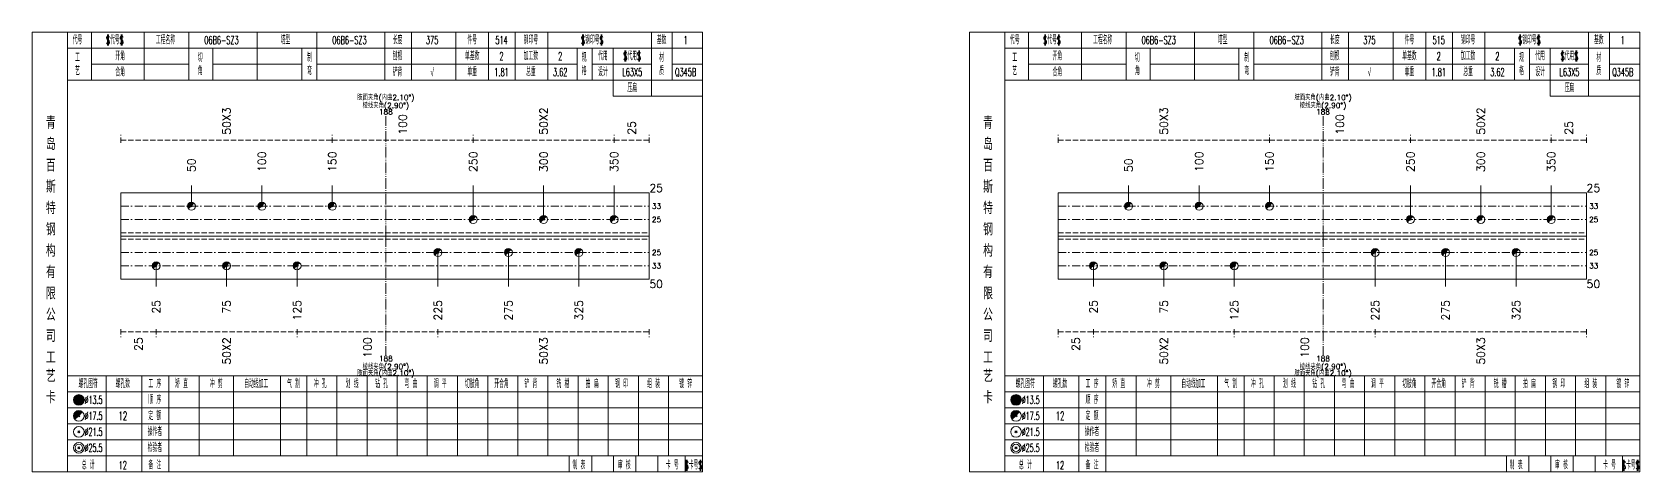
# Model space of a CAD drawing. Extents: x -533 to 8774, y 0 to 7979.
# Drawn here: x 703 to 1306, y 4289 to 4454 of the extents above; entities that cross this region are included whole.
import ezdxf
from ezdxf.enums import TextEntityAlignment as Align

# ---------------------------------------------------------------- set-up
doc = ezdxf.new("R2010")
doc.units = 0
doc.header["$MEASUREMENT"] = 0
for name, pattern in [('一点画线', [5.2, 3, -1, 0.2, -1]), ('制弯线', [5.9, 4, -0.5, 0.2, -0.5, 0.2, -0.5]), ('虚线', [2.75, 2, -0.75])]:
    doc.linetypes.add(name, pattern=pattern)
doc.layers.get('0').update_dxf_attribs({"linetype": 'CONTINUOUS', "lineweight": 25})
for name, color, linetype, lineweight in [('1', 7, 'CONTINUOUS', 25), ('4', 7, 'CONTINUOUS', 25), ('5', 7, 'CONTINUOUS', 25)]:
    doc.layers.add(name, color=color, linetype=linetype, lineweight=lineweight)
doc.styles.get("Standard").update_dxf_attribs({"font": 'simplex.shx', "width": 0.7, "height": 3, "bigfont": 'gbhzfs.shx'})

# ---------------------------------------------------------------- blocks, each defined once
blk = doc.blocks.new('孔17.5')
at = {"layer": '5', "color": 7, "linetype": 'Continuous', "lineweight": 0}
for p, q in [((-0.2, -0.2), (0.2, 0.2)), ((-0.2, 0.2), (0.2, -0.2))]:
    blk.add_line(p, q, dxfattribs=at)
at = {"layer": '5', "color": 7, "linetype": 'Continuous', "lineweight": 13}
blk.add_circle((0, 0), 1, dxfattribs=at)
for radius in [0.9, 0.8, 0.7, 0.6, 0.5, 0.4, 0.3, 0.2, 0.1]:
    blk.add_arc((0, 0), radius, 45, 225, dxfattribs=at)

msp = doc.modelspace()

# ---------------------------------------------------------------- linework, layer by layer
at = {"color": 190, "linetype": '制弯线', "lineweight": 13}
for p, q in [((835.41, 4377.85), (835.41, 4422.85)), ((1186.81, 4377.85), (1186.81, 4422.85)), ((835.41, 4377.85), (835.41, 4332.85)), ((1186.81, 4377.85), (1186.81, 4332.85))]:
    msp.add_line(p, q, dxfattribs=at)
at = {"color": 8, "linetype": '虚线', "lineweight": 9}
for p, q in [((736.1, 4412.85), (736.1, 4415.85)), ((736.1, 4413.85), (815.34, 4413.85)), ((815.34, 4412.85), (815.34, 4415.85)), ((815.34, 4412.85), (815.34, 4415.85)), ((815.34, 4413.85), (868.17, 4413.85)), ((868.17, 4412.85), (868.17, 4415.85)), ((868.17, 4412.85), (868.17, 4415.85)), ((868.17, 4413.85), (920.99, 4413.85)), ((920.99, 4412.85), (920.99, 4415.85)), ((920.99, 4412.85), (920.99, 4415.85)), ((920.99, 4413.85), (934.2, 4413.85)), ((934.2, 4412.85), (934.2, 4415.85)), ((1087.5, 4412.85), (1087.5, 4415.85)), ((1087.5, 4413.85), (1166.74, 4413.85)), ((1166.74, 4412.85), (1166.74, 4415.85)), ((1166.74, 4412.85), (1166.74, 4415.85)), ((1166.74, 4413.85), (1219.57, 4413.85)), ((1219.57, 4412.85), (1219.57, 4415.85)), ((1219.57, 4412.85), (1219.57, 4415.85)), ((1219.57, 4413.85), (1272.39, 4413.85)), ((1272.39, 4412.85), (1272.39, 4415.85)), ((1272.39, 4412.85), (1272.39, 4415.85)), ((1272.39, 4413.85), (1285.6, 4413.85)), ((1285.6, 4412.85), (1285.6, 4415.85)), ((736.1, 4342.85), (736.1, 4339.85)), ((736.1, 4341.85), (749.31, 4341.85)), ((749.31, 4342.85), (749.31, 4339.85)), ((749.31, 4342.85), (749.31, 4339.85)), ((749.31, 4341.85), (802.13, 4341.85)), ((802.13, 4342.85), (802.13, 4339.85)), ((802.13, 4342.85), (802.13, 4339.85)), ((802.13, 4341.85), (854.96, 4341.85)), ((854.96, 4342.85), (854.96, 4339.85)), ((854.96, 4342.85), (854.96, 4339.85)), ((854.96, 4341.85), (934.2, 4341.85)), ((934.2, 4342.85), (934.2, 4339.85)), ((1087.5, 4342.85), (1087.5, 4339.85)), ((1087.5, 4341.85), (1100.71, 4341.85)), ((1100.71, 4342.85), (1100.71, 4339.85)), ((1100.71, 4342.85), (1100.71, 4339.85)), ((1100.71, 4341.85), (1153.53, 4341.85)), ((1153.53, 4342.85), (1153.53, 4339.85)), ((1153.53, 4342.85), (1153.53, 4339.85)), ((1153.53, 4341.85), (1206.36, 4341.85)), ((1206.36, 4342.85), (1206.36, 4339.85)), ((1206.36, 4342.85), (1206.36, 4339.85)), ((1206.36, 4341.85), (1285.6, 4341.85)), ((1285.6, 4342.85), (1285.6, 4339.85))]:
    msp.add_line(p, q, dxfattribs=at)
at = {"color": 7, "linetype": 'Continuous', "lineweight": 13}
for p, q in [((762.51, 4389.04), (762.51, 4396.85)), ((788.93, 4389.04), (788.93, 4396.85)), ((815.34, 4389.04), (815.34, 4396.85)), ((868.17, 4384.04), (868.17, 4396.85)), ((894.58, 4384.04), (894.58, 4396.85)), ((920.99, 4384.04), (920.99, 4396.85)), ((1113.91, 4389.04), (1113.91, 4396.85)), ((1140.33, 4389.04), (1140.33, 4396.85)), ((1166.74, 4389.04), (1166.74, 4396.85)), ((1219.57, 4384.04), (1219.57, 4396.85)), ((1245.98, 4384.04), (1245.98, 4396.85)), ((1272.39, 4384.04), (1272.39, 4396.85)), ((854.96, 4371.66), (854.96, 4358.85)), ((881.37, 4371.66), (881.37, 4358.85)), ((907.79, 4371.66), (907.79, 4358.85)), ((1206.36, 4371.66), (1206.36, 4358.85)), ((1232.77, 4371.66), (1232.77, 4358.85)), ((1259.19, 4371.66), (1259.19, 4358.85)), ((749.31, 4366.66), (749.31, 4358.85)), ((775.72, 4366.66), (775.72, 4358.85)), ((802.13, 4366.66), (802.13, 4358.85)), ((1100.71, 4366.66), (1100.71, 4358.85)), ((1127.12, 4366.66), (1127.12, 4358.85)), ((1153.53, 4366.66), (1153.53, 4358.85))]:
    msp.add_line(p, q, dxfattribs=at)
at = {"color": 7, "linetype": 'Continuous', "lineweight": 18}
for p, q in [((736.1, 4394.04), (736.1, 4361.66)), ((736.1, 4394.04), (934.2, 4394.04)), ((934.2, 4394.04), (934.2, 4361.66)), ((1087.5, 4394.04), (1087.5, 4361.66)), ((1087.5, 4394.04), (1285.6, 4394.04)), ((1285.6, 4394.04), (1285.6, 4361.66)), ((736.1, 4377.85), (934.2, 4377.85)), ((1087.5, 4377.85), (1285.6, 4377.85))]:
    msp.add_line(p, q, dxfattribs=at)
at = {"color": 3, "linetype": '一点画线', "lineweight": 13}
for p, q in [((736.1, 4389.04), (934.2, 4389.04)), ((1087.5, 4389.04), (1285.6, 4389.04)), ((736.1, 4384.04), (934.2, 4384.04)), ((1087.5, 4384.04), (1285.6, 4384.04)), ((736.1, 4371.66), (934.2, 4371.66)), ((1087.5, 4371.66), (1285.6, 4371.66)), ((736.1, 4366.66), (934.2, 4366.66)), ((1087.5, 4366.66), (1285.6, 4366.66))]:
    msp.add_line(p, q, dxfattribs=at)
at = {"color": 1, "linetype": '虚线', "lineweight": 18}
for p, q in [((736.1, 4379.04), (934.2, 4379.04)), ((736.1, 4376.66), (934.2, 4376.66)), ((1087.5, 4379.04), (1285.6, 4379.04)), ((1087.5, 4376.66), (1285.6, 4376.66))]:
    msp.add_line(p, q, dxfattribs=at)
at = {"layer": '1', "color": 7, "linetype": 'Continuous', "lineweight": 18}
for p, q in [((736.1, 4361.66), (934.2, 4361.66)), ((1087.5, 4361.66), (1285.6, 4361.66))]:
    msp.add_line(p, q, dxfattribs=at)
at = {"layer": '4', "color": 1, "linetype": 'Continuous', "lineweight": 18}
for p, q in [((716.1, 4289.35), (716.1, 4454.35)), ((725, 4436.35), (725, 4454.35)), ((744.8, 4436.35), (744.8, 4454.35)), ((761.6, 4436.35), (761.6, 4454.35)), ((787.2, 4436.35), (787.2, 4454.35)), ((809.5, 4436.35), (809.5, 4454.35)), ((835, 4436.35), (835, 4454.35)), ((845, 4436.35), (845, 4454.35)), ((861.7, 4436.35), (861.7, 4454.35)), ((873.9, 4436.35), (873.9, 4454.35)), ((883.9, 4436.35), (883.9, 4454.35)), ((896.1, 4436.35), (896.1, 4454.35)), ((935, 4430.35), (935, 4454.35)), ((942.8, 4436.35), (942.8, 4454.35)), ((1067.5, 4289.35), (1067.5, 4454.35)), ((1076.4, 4436.35), (1076.4, 4454.35)), ((1096.2, 4436.35), (1096.2, 4454.35)), ((1113, 4436.35), (1113, 4454.35)), ((1138.6, 4436.35), (1138.6, 4454.35)), ((1160.9, 4436.35), (1160.9, 4454.35)), ((1186.4, 4436.35), (1186.4, 4454.35)), ((1196.4, 4436.35), (1196.4, 4454.35)), ((1213.1, 4436.35), (1213.1, 4454.35)), ((1225.3, 4436.35), (1225.3, 4454.35)), ((1235.3, 4436.35), (1235.3, 4454.35)), ((1247.5, 4436.35), (1247.5, 4454.35)), ((1286.4, 4430.35), (1286.4, 4454.35)), ((1294.2, 4436.35), (1294.2, 4454.35)), ((716.1, 4448.35), (954.2, 4448.35)), ((770.6, 4436.35), (770.6, 4448.35)), ((803.9, 4436.35), (803.9, 4448.35)), ((907.2, 4436.35), (907.2, 4448.35)), ((912.8, 4436.35), (912.8, 4448.35)), ((920.6, 4430.35), (920.6, 4448.35)), ((1067.5, 4448.35), (1305.6, 4448.35)), ((1122, 4436.35), (1122, 4448.35)), ((1155.3, 4436.35), (1155.3, 4448.35)), ((1258.6, 4436.35), (1258.6, 4448.35)), ((1264.2, 4436.35), (1264.2, 4448.35)), ((1272, 4430.35), (1272, 4448.35)), ((725, 4442.35), (761.6, 4442.35)), ((770.6, 4442.35), (803.9, 4442.35)), ((809.5, 4442.35), (907.2, 4442.35)), ((912.8, 4442.35), (935, 4442.35)), ((942.8, 4442.35), (954.2, 4442.35)), ((1076.4, 4442.35), (1113, 4442.35)), ((1122, 4442.35), (1155.3, 4442.35)), ((1160.9, 4442.35), (1258.6, 4442.35)), ((1264.2, 4442.35), (1286.4, 4442.35)), ((1294.2, 4442.35), (1305.6, 4442.35)), ((716.1, 4436.35), (954.2, 4436.35)), ((1067.5, 4436.35), (1305.6, 4436.35)), ((920.6, 4430.35), (954.2, 4430.35)), ((1272, 4430.35), (1305.6, 4430.35)), ((716.1, 4325.35), (954.2, 4325.35)), ((730.6, 4289.35), (730.6, 4325.35)), ((743.9, 4289.35), (743.9, 4325.35)), ((754, 4289.35), (754, 4325.35)), ((765.4, 4295.35), (765.4, 4325.35)), ((778.3, 4295.35), (778.3, 4325.35)), ((795.9, 4295.35), (795.9, 4325.35)), ((805.8, 4295.35), (805.8, 4325.35)), ((817.1, 4295.35), (817.1, 4325.35)), ((828.4, 4295.35), (828.4, 4325.35)), ((839.7, 4295.35), (839.7, 4325.35)), ((850.9, 4295.35), (850.9, 4325.35)), ((862.3, 4295.35), (862.3, 4325.35)), ((873.6, 4295.35), (873.6, 4325.35)), ((884.9, 4295.35), (884.9, 4325.35)), ((896.2, 4295.35), (896.2, 4325.35)), ((907.5, 4295.35), (907.5, 4325.35)), ((918.8, 4295.35), (918.8, 4325.35)), ((930.1, 4295.35), (930.1, 4325.35)), ((941.4, 4295.35), (941.4, 4325.35)), ((1067.5, 4325.35), (1305.6, 4325.35)), ((1082, 4289.35), (1082, 4325.35)), ((1095.3, 4289.35), (1095.3, 4325.35)), ((1105.4, 4289.35), (1105.4, 4325.35)), ((1116.8, 4295.35), (1116.8, 4325.35)), ((1129.7, 4295.35), (1129.7, 4325.35)), ((1147.3, 4295.35), (1147.3, 4325.35)), ((1157.2, 4295.35), (1157.2, 4325.35)), ((1168.5, 4295.35), (1168.5, 4325.35)), ((1179.8, 4295.35), (1179.8, 4325.35)), ((1191.1, 4295.35), (1191.1, 4325.35)), ((1202.3, 4295.35), (1202.3, 4325.35)), ((1213.7, 4295.35), (1213.7, 4325.35)), ((1225, 4295.35), (1225, 4325.35)), ((1236.3, 4295.35), (1236.3, 4325.35)), ((1247.6, 4295.35), (1247.6, 4325.35)), ((1258.9, 4295.35), (1258.9, 4325.35)), ((1270.2, 4295.35), (1270.2, 4325.35)), ((1281.5, 4295.35), (1281.5, 4325.35)), ((1292.8, 4295.35), (1292.8, 4325.35)), ((716.1, 4319.35), (954.2, 4319.35)), ((1067.5, 4319.35), (1305.6, 4319.35)), ((716.1, 4313.35), (954.2, 4313.35)), ((1067.5, 4313.35), (1305.6, 4313.35)), ((716.1, 4307.35), (954.2, 4307.35)), ((1067.5, 4307.35), (1305.6, 4307.35)), ((716.1, 4301.35), (954.2, 4301.35)), ((1067.5, 4301.35), (1305.6, 4301.35)), ((716.1, 4295.35), (954.2, 4295.35)), ((904.2, 4289.35), (904.2, 4295.35)), ((912.6, 4289.35), (912.6, 4295.35)), ((920.8, 4289.35), (920.8, 4295.35)), ((929.2, 4289.35), (929.2, 4295.35)), ((937.4, 4289.35), (937.4, 4295.35)), ((947.7, 4289.35), (947.7, 4295.35)), ((1067.5, 4295.35), (1305.6, 4295.35)), ((1255.6, 4289.35), (1255.6, 4295.35)), ((1264, 4289.35), (1264, 4295.35)), ((1272.2, 4289.35), (1272.2, 4295.35)), ((1280.6, 4289.35), (1280.6, 4295.35)), ((1288.8, 4289.35), (1288.8, 4295.35)), ((1299.1, 4289.35), (1299.1, 4295.35))]:
    msp.add_line(p, q, dxfattribs=at)
at = {"layer": '4', "color": 7, "linetype": 'Continuous', "lineweight": 13}
for p, q in [((720.1, 4316.15), (720.5, 4316.55)), ((720.5, 4316.15), (720.1, 4316.55)), ((1071.5, 4316.15), (1071.9, 4316.55)), ((1071.9, 4316.15), (1071.5, 4316.55)), ((719.9, 4303.95), (720.7, 4304.75)), ((720.7, 4303.95), (719.9, 4304.75)), ((1071.3, 4303.95), (1072.1, 4304.75)), ((1072.1, 4303.95), (1071.3, 4304.75)), ((719.9, 4297.95), (720.7, 4298.75)), ((720.7, 4297.95), (719.9, 4298.75)), ((1071.3, 4297.95), (1072.1, 4298.75)), ((1072.1, 4297.95), (1071.3, 4298.75))]:
    msp.add_line(p, q, dxfattribs=at)
at = {"layer": '4', "color": 7, "linetype": 'Continuous', "lineweight": 0}
for p, q in [((719.9, 4309.95), (720.7, 4310.75)), ((719.9, 4310.75), (720.7, 4309.95)), ((1071.3, 4309.95), (1072.1, 4310.75)), ((1071.3, 4310.75), (1072.1, 4309.95))]:
    msp.add_line(p, q, dxfattribs=at)
at = {"layer": '4', "color": 1, "linetype": 'Continuous', "lineweight": 18}
for points in [[(702.8, 4454.35), (702.8, 4289.35), (954.2, 4289.35), (954.2, 4454.35)], [(1054.2, 4454.35), (1054.2, 4289.35), (1305.6, 4289.35), (1305.6, 4454.35)]]:
    msp.add_lwpolyline(points, close=True, dxfattribs=at)
at = {"layer": '4', "color": 7, "linetype": 'Continuous', "lineweight": 13}
for centre, radius in [((720.3, 4316.35), 2), ((720.3, 4316.35), 1.8), ((720.3, 4316.35), 1.6), ((720.3, 4316.35), 1.4), ((720.3, 4316.35), 1.2), ((720.3, 4316.35), 1), ((720.3, 4316.35), 0.8), ((720.3, 4316.35), 0.6), ((720.3, 4316.35), 0.4), ((720.3, 4316.35), 0.2), ((1071.7, 4316.35), 2), ((1071.7, 4316.35), 1.8), ((1071.7, 4316.35), 1.6), ((1071.7, 4316.35), 1.4), ((1071.7, 4316.35), 1.2), ((1071.7, 4316.35), 1), ((1071.7, 4316.35), 0.8), ((1071.7, 4316.35), 0.6), ((1071.7, 4316.35), 0.4), ((1071.7, 4316.35), 0.2), ((720.3, 4310.35), 2), ((1071.7, 4310.35), 2), ((720.3, 4304.35), 2), ((1071.7, 4304.35), 2), ((720.3, 4298.35), 2), ((720.3, 4298.35), 1.4), ((1071.7, 4298.35), 2), ((1071.7, 4298.35), 1.4)]:
    msp.add_circle(centre, radius, dxfattribs=at)
for centre, radius in [((720.3, 4310.35), 1.8), ((720.3, 4310.35), 1.6), ((720.3, 4310.35), 1.4), ((720.3, 4310.35), 1.2), ((720.3, 4310.35), 1), ((720.3, 4310.35), 0.8), ((720.3, 4310.35), 0.6), ((720.3, 4310.35), 0.4), ((720.3, 4310.35), 0.2), ((1071.7, 4310.35), 1.8), ((1071.7, 4310.35), 1.6), ((1071.7, 4310.35), 1.4), ((1071.7, 4310.35), 1.2), ((1071.7, 4310.35), 1), ((1071.7, 4310.35), 0.8), ((1071.7, 4310.35), 0.6), ((1071.7, 4310.35), 0.4), ((1071.7, 4310.35), 0.2)]:
    msp.add_arc(centre, radius, 45, 225, dxfattribs=at)

# ---------------------------------------------------------------- block references
at = {"color": 7, "linetype": 'Continuous', "lineweight": 13, "xscale": 1.5, "yscale": 1.5, "zscale": 1.5}
for p in [(762.51, 4389.04), (788.93, 4389.04), (815.34, 4389.04), (1113.91, 4389.04), (1140.33, 4389.04), (1166.74, 4389.04), (868.17, 4384.04), (894.58, 4384.04), (920.99, 4384.04), (1219.57, 4384.04), (1245.98, 4384.04), (1272.39, 4384.04)]:
    msp.add_blockref('孔17.5', p, dxfattribs=at)
at = {"layer": '1', "color": 7, "linetype": 'Continuous', "lineweight": 13, "xscale": 1.5, "yscale": 1.5, "zscale": 1.5}
for p in [(854.96, 4371.66), (881.37, 4371.66), (907.79, 4371.66), (1206.36, 4371.66), (1232.77, 4371.66), (1259.19, 4371.66), (749.31, 4366.66), (775.72, 4366.66), (802.13, 4366.66), (1100.71, 4366.66), (1127.12, 4366.66), (1153.53, 4366.66)]:
    msp.add_blockref('孔17.5', p, dxfattribs=at)

# ---------------------------------------------------------------- texts
at = {"color": 7, "linetype": 'Continuous', "lineweight": 13}
for s, p in [('肢面夹角(内曲2.10%%d)', (835.41, 4430.85)), ('肢面夹角(内曲2.10%%d)', (1186.81, 4430.85)), ('188', (835.41, 4332.85)), ('188', (1186.81, 4332.85))]:
    msp.add_text(s, height=2, dxfattribs=at).set_placement(p, align=Align.TOP_CENTER)
at = {"color": 8, "linetype": 'Continuous', "lineweight": 9}
for s, p in [('50X3', (775.72, 4415.85)), ('50X2', (894.58, 4415.85)), ('50X3', (1127.12, 4415.85)), ('50X2', (1245.98, 4415.85)), ('100', (841.75, 4415.85)), ('25', (927.6, 4415.85)), ('100', (1193.15, 4415.85)), ('25', (1279, 4415.85))]:
    msp.add_text(s, height=3, rotation=90, dxfattribs=at).set_placement(p, align=Align.MIDDLE_LEFT)
at = {"color": 7, "linetype": 'Continuous', "lineweight": 13}
for p in [(835.41, 4426.85), (1186.81, 4426.85), (835.41, 4328.85), (1186.81, 4328.85)]:
    msp.add_text('棱线夹角(2.90%%d)', height=2, dxfattribs=at).set_placement(p, align=Align.MIDDLE_CENTER)
for s, p in [('188', (835.41, 4422.85)), ('188', (1186.81, 4422.85)), ('肢面夹角(内曲2.10%%d)', (835.41, 4324.85)), ('肢面夹角(内曲2.10%%d)', (1186.81, 4324.85))]:
    msp.add_text(s, height=2, dxfattribs=at).set_placement(p, align=Align.BOTTOM_CENTER)
for s, p in [('50', (762.51, 4401.85)), ('100', (788.93, 4401.85)), ('150', (815.34, 4401.85)), ('250', (868.17, 4401.85)), ('300', (894.58, 4401.85)), ('350', (920.99, 4401.85)), ('50', (1113.91, 4401.85)), ('100', (1140.33, 4401.85)), ('150', (1166.74, 4401.85)), ('250', (1219.57, 4401.85)), ('300', (1245.98, 4401.85)), ('350', (1272.39, 4401.85))]:
    msp.add_text(s, height=3, rotation=90, dxfattribs=at).set_placement(p, align=Align.MIDDLE_LEFT)
for s, height, p in [('25', 3, (934.2, 4395.85)), ('25', 3, (1285.6, 4395.85)), ('33', 2, (935.2, 4389.04)), ('33', 2, (1286.6, 4389.04)), ('25', 2, (935.2, 4384.04)), ('25', 2, (1286.6, 4384.04)), ('25', 2, (935.2, 4371.66)), ('25', 2, (1286.6, 4371.66)), ('33', 2, (935.2, 4366.66)), ('33', 2, (1286.6, 4366.66))]:
    msp.add_text(s, height=height, dxfattribs=at).set_placement(p, align=Align.MIDDLE_LEFT)
at = {"color": 8, "linetype": 'Continuous', "lineweight": 9}
for s, p in [('25', (742.7, 4339.85)), ('50X2', (775.72, 4339.85)), ('100', (828.55, 4339.85)), ('50X3', (894.58, 4339.85)), ('25', (1094.1, 4339.85)), ('50X2', (1127.12, 4339.85)), ('100', (1179.95, 4339.85)), ('50X3', (1245.98, 4339.85))]:
    msp.add_text(s, height=3, rotation=90, dxfattribs=at).set_placement(p, align=Align.MIDDLE_RIGHT)
at = {"layer": '1', "color": 7, "linetype": 'Continuous', "lineweight": 13}
for p in [(934.2, 4359.85), (1285.6, 4359.85)]:
    msp.add_text('50', height=3, dxfattribs=at).set_placement(p, align=Align.MIDDLE_LEFT)
for s, p in [('25', (749.31, 4353.85)), ('75', (775.72, 4353.85)), ('125', (802.13, 4353.85)), ('225', (854.96, 4353.85)), ('275', (881.37, 4353.85)), ('325', (907.79, 4353.85)), ('25', (1100.71, 4353.85)), ('75', (1127.12, 4353.85)), ('125', (1153.53, 4353.85)), ('225', (1206.36, 4353.85)), ('275', (1232.77, 4353.85)), ('325', (1259.19, 4353.85))]:
    msp.add_text(s, height=3, rotation=90, dxfattribs=at).set_placement(p, align=Align.MIDDLE_RIGHT)
at = {"layer": '4', "color": 1, "linetype": 'Continuous', "lineweight": 13}
for s, height, width, p in [('代号', 3, 0.6, (719.8, 4451.35)), ('$代号$', 3, 0.6, (733.8, 4451.35)), ('工程名称', 3, 0.6, (752.8, 4451.35)), ('06B6-SZ3', 3, 0.6, (773.8, 4451.35)), ('塔型', 3, 0.6, (797.8, 4451.35)), ('06B6-SZ3', 3, 0.6, (821.8, 4451.35)), ('长度', 3, 0.6, (839.8, 4451.35)), ('375', 3, 0.6, (852.8, 4451.35)), ('件号', 3, 0.6, (867.8, 4451.35)), ('514', 3, 0.6, (878.8, 4451.35)), ('钢印号', 3, 0.6, (889.8, 4451.35)), ('$钢印号$', 3, 0.6, (912.8, 4451.35)), ('基数', 3, 0.6, (938.8, 4451.35)), ('1', 3, 0.6, (947.8, 4451.35)), ('代号', 3, 0.6, (1071.2, 4451.35)), ('$代号$', 3, 0.6, (1085.2, 4451.35)), ('工程名称', 3, 0.6, (1104.2, 4451.35)), ('06B6-SZ3', 3, 0.6, (1125.2, 4451.35)), ('塔型', 3, 0.6, (1149.2, 4451.35)), ('06B6-SZ3', 3, 0.6, (1173.2, 4451.35)), ('长度', 3, 0.6, (1191.2, 4451.35)), ('375', 3, 0.6, (1204.2, 4451.35)), ('件号', 3, 0.6, (1219.2, 4451.35)), ('515', 3, 0.6, (1230.2, 4451.35)), ('钢印号', 3, 0.6, (1241.2, 4451.35)), ('$钢印号$', 3, 0.6, (1264.2, 4451.35)), ('基数', 3, 0.6, (1290.2, 4451.35)), ('1', 3, 0.6, (1299.2, 4451.35)), ('工', 3, 0.6, (719.8, 4444.75)), ('开角', 3, 0.6, (735.8, 4445.35)), ('切', 3, 0.6, (765.8, 4444.75)), ('制', 3, 0.6, (806.8, 4444.75)), ('刨根', 3, 0.6, (839.8, 4445.35)), ('单基数', 3, 0.6, (867.8, 4445.35)), ('2', 3, 0.6, (878.8, 4445.35)), ('加工数', 3, 0.6, (889.8, 4445.35)), ('2', 3, 0.6, (900.8, 4445.35)), ('规', 3, 0.6, (909.8, 4444.75)), ('代用', 3, 0.6, (916.8, 4445.35)), ('$代用$', 3, 0.6, (927.8, 4445.35)), ('材', 3, 0.6, (938.8, 4444.75)), ('工', 3, 0.6, (1071.2, 4444.75)), ('开角', 3, 0.6, (1087.2, 4445.35)), ('切', 3, 0.6, (1117.2, 4444.75)), ('制', 3, 0.6, (1158.2, 4444.75)), ('刨根', 3, 0.6, (1191.2, 4445.35)), ('单基数', 3, 0.6, (1219.2, 4445.35)), ('2', 3, 0.6, (1230.2, 4445.35)), ('加工数', 3, 0.6, (1241.2, 4445.35)), ('2', 3, 0.6, (1252.2, 4445.35)), ('规', 3, 0.6, (1261.2, 4444.75)), ('代用', 3, 0.6, (1268.2, 4445.35)), ('$代用$', 3, 0.6, (1279.2, 4445.35)), ('材', 3, 0.6, (1290.2, 4444.75)), ('艺', 3, 0.6, (719.8, 4439.75)), ('合角', 3, 0.6, (735.8, 4439.35)), ('角', 3, 0.6, (765.8, 4439.75)), ('弯', 3, 0.6, (806.8, 4439.75)), ('铲背', 3, 0.6, (839.8, 4439.35)), ('√', 3, 0.6, (852.8, 4439.35)), ('单重', 3, 0.6, (867.8, 4439.35)), ('1.81', 3, 0.6, (878.8, 4439.35)), ('总重', 3, 0.6, (889.8, 4439.35)), ('3.62', 3, 0.6, (900.8, 4439.35)), ('格', 3, 0.6, (909.8, 4439.75)), ('设计', 3, 0.6, (916.8, 4439.35)), ('L63X5', 3, 0.6, (927.8, 4439.35)), ('质', 3, 0.6, (938.8, 4439.75)), ('Q345B', 3, 0.6, (947.8, 4439.35)), ('艺', 3, 0.6, (1071.2, 4439.75)), ('合角', 3, 0.6, (1087.2, 4439.35)), ('角', 3, 0.6, (1117.2, 4439.75)), ('弯', 3, 0.6, (1158.2, 4439.75)), ('铲背', 3, 0.6, (1191.2, 4439.35)), ('√', 3, 0.6, (1204.2, 4439.35)), ('单重', 3, 0.6, (1219.2, 4439.35)), ('1.81', 3, 0.6, (1230.2, 4439.35)), ('总重', 3, 0.6, (1241.2, 4439.35)), ('3.62', 3, 0.6, (1252.2, 4439.35)), ('格', 3, 0.6, (1261.2, 4439.75)), ('设计', 3, 0.6, (1268.2, 4439.35)), ('L63X5', 3, 0.6, (1279.2, 4439.35)), ('质', 3, 0.6, (1290.2, 4439.75)), ('Q345B', 3, 0.6, (1299.2, 4439.35)), ('压扁', 3, 0.6, (927.8, 4433.35)), ('压扁', 3, 0.6, (1279.2, 4433.35)), ('青', 4.6, 0.8, (709.8, 4420.35)), ('青', 4.6, 0.8, (1061.2, 4420.35)), ('岛', 4.6, 0.8, (709.8, 4412.35)), ('岛', 4.6, 0.8, (1061.2, 4412.35)), ('百', 4.6, 0.8, (709.8, 4404.35)), ('百', 4.6, 0.8, (1061.2, 4404.35)), ('斯', 4.6, 0.8, (709.8, 4396.35)), ('斯', 4.6, 0.8, (1061.2, 4396.35)), ('特', 4.6, 0.8, (709.8, 4388.35)), ('特', 4.6, 0.8, (1061.2, 4388.35)), ('钢', 4.6, 0.8, (709.8, 4380.35)), ('钢', 4.6, 0.8, (1061.2, 4380.35)), ('构', 4.6, 0.8, (709.8, 4372.35)), ('构', 4.6, 0.8, (1061.2, 4372.35)), ('有', 4.6, 0.8, (709.8, 4364.35)), ('有', 4.6, 0.8, (1061.2, 4364.35)), ('限', 4.6, 0.8, (709.8, 4356.35)), ('限', 4.6, 0.8, (1061.2, 4356.35)), ('公', 4.6, 0.8, (709.8, 4348.35)), ('公', 4.6, 0.8, (1061.2, 4348.35)), ('司', 4.6, 0.8, (709.8, 4340.35)), ('司', 4.6, 0.8, (1061.2, 4340.35)), ('工', 4.6, 0.8, (709.8, 4332.35)), ('工', 4.6, 0.8, (1061.2, 4332.35)), ('艺', 4.6, 0.8, (709.8, 4325.35)), ('艺', 4.6, 0.8, (1061.2, 4325.35)), ('螺孔图符', 3, 0.6, (723.8, 4322.35)), ('螺孔数', 3, 0.6, (736.8, 4322.35)), ('工 序', 3, 0.6, (748.8, 4322.35)), ('矫 直', 3, 0.6, (758.8, 4322.35)), ('冲 剪', 3, 0.6, (771.8, 4322.35)), ('自动线加工', 3, 0.6, (786.8, 4322.35)), ('气 割', 3, 0.6, (800.8, 4322.35)), ('冲 孔', 3, 0.6, (810.8, 4322.35)), ('划 线', 3, 0.6, (822.8, 4322.35)), ('钻 孔', 3, 0.6, (833.8, 4322.35)), ('弯 曲', 3, 0.6, (844.8, 4322.35)), ('调 平', 3, 0.6, (855.8, 4322.35)), ('切肢角', 3, 0.6, (867.8, 4322.35)), ('开合角', 3, 0.6, (878.8, 4322.35)), ('铲 背', 3, 0.6, (889.8, 4322.35)), ('铣 槽', 3, 0.6, (901.8, 4322.35)), ('拍 扁', 3, 0.6, (912.8, 4322.35)), ('钢 印', 3, 0.6, (923.8, 4322.35)), ('组 装', 3, 0.6, (935.8, 4322.35)), ('镀 锌', 3, 0.6, (947.8, 4322.35)), ('螺孔图符', 3, 0.6, (1075.2, 4322.35)), ('螺孔数', 3, 0.6, (1088.2, 4322.35)), ('工 序', 3, 0.6, (1100.2, 4322.35)), ('矫 直', 3, 0.6, (1110.2, 4322.35)), ('冲 剪', 3, 0.6, (1123.2, 4322.35)), ('自动线加工', 3, 0.6, (1138.2, 4322.35)), ('气 割', 3, 0.6, (1152.2, 4322.35)), ('冲 孔', 3, 0.6, (1162.2, 4322.35)), ('划 线', 3, 0.6, (1174.2, 4322.35)), ('钻 孔', 3, 0.6, (1185.2, 4322.35)), ('弯 曲', 3, 0.6, (1196.2, 4322.35)), ('调 平', 3, 0.6, (1207.2, 4322.35)), ('切肢角', 3, 0.6, (1219.2, 4322.35)), ('开合角', 3, 0.6, (1230.2, 4322.35)), ('铲 背', 3, 0.6, (1241.2, 4322.35)), ('铣 槽', 3, 0.6, (1253.2, 4322.35)), ('拍 扁', 3, 0.6, (1264.2, 4322.35)), ('钢 印', 3, 0.6, (1275.2, 4322.35)), ('组 装', 3, 0.6, (1287.2, 4322.35)), ('镀 锌', 3, 0.6, (1299.2, 4322.35)), ('卡', 4.6, 0.8, (709.8, 4317.35)), ('%%C13.5', 3, 0.5, (725.8, 4316.35)), ('顺 序', 3, 0.6, (748.8, 4316.35)), ('卡', 4.6, 0.8, (1061.2, 4317.35)), ('%%C13.5', 3, 0.5, (1077.2, 4316.35)), ('顺 序', 3, 0.6, (1100.2, 4316.35)), ('%%C17.5', 3, 0.5, (725.8, 4310.35)), ('12', 3.2, 0.6, (736.8, 4310.35)), ('定 额', 3, 0.6, (748.8, 4310.35)), ('%%C17.5', 3, 0.5, (1077.2, 4310.35)), ('12', 3.2, 0.6, (1088.2, 4310.35)), ('定 额', 3, 0.6, (1100.2, 4310.35)), ('%%C21.5', 3, 0.5, (725.8, 4304.35)), ('操作者', 3, 0.6, (748.8, 4304.35)), ('%%C21.5', 3, 0.5, (1077.2, 4304.35)), ('操作者', 3, 0.6, (1100.2, 4304.35)), ('%%C25.5', 3, 0.5, (725.8, 4298.35)), ('检验者', 3, 0.6, (748.8, 4298.35)), ('%%C25.5', 3, 0.5, (1077.2, 4298.35)), ('检验者', 3, 0.6, (1100.2, 4298.35)), ('总 计', 3, 0.6, (723.8, 4291.85)), ('12', 3, 0.6, (736.8, 4291.85)), ('备 注', 3, 0.6, (748.8, 4291.85)), ('制 表', 3, 0.6, (907.8, 4291.85)), ('审 核', 3, 0.6, (924.8, 4291.85)), ('卡 号', 3, 0.6, (942.8, 4291.85)), ('$卡号$', 3, 0.6, (950.8, 4291.85)), ('总 计', 3, 0.6, (1075.2, 4291.85)), ('12', 3, 0.6, (1088.2, 4291.85)), ('备 注', 3, 0.6, (1100.2, 4291.85)), ('制 表', 3, 0.6, (1259.2, 4291.85)), ('审 核', 3, 0.6, (1276.2, 4291.85)), ('卡 号', 3, 0.6, (1294.2, 4291.85)), ('$卡号$', 3, 0.6, (1302.2, 4291.85))]:
    msp.add_text(s, height=height, dxfattribs=dict(at, width=width)).set_placement(p, align=Align.MIDDLE_CENTER)

doc.saveas('drawing.dxf')
